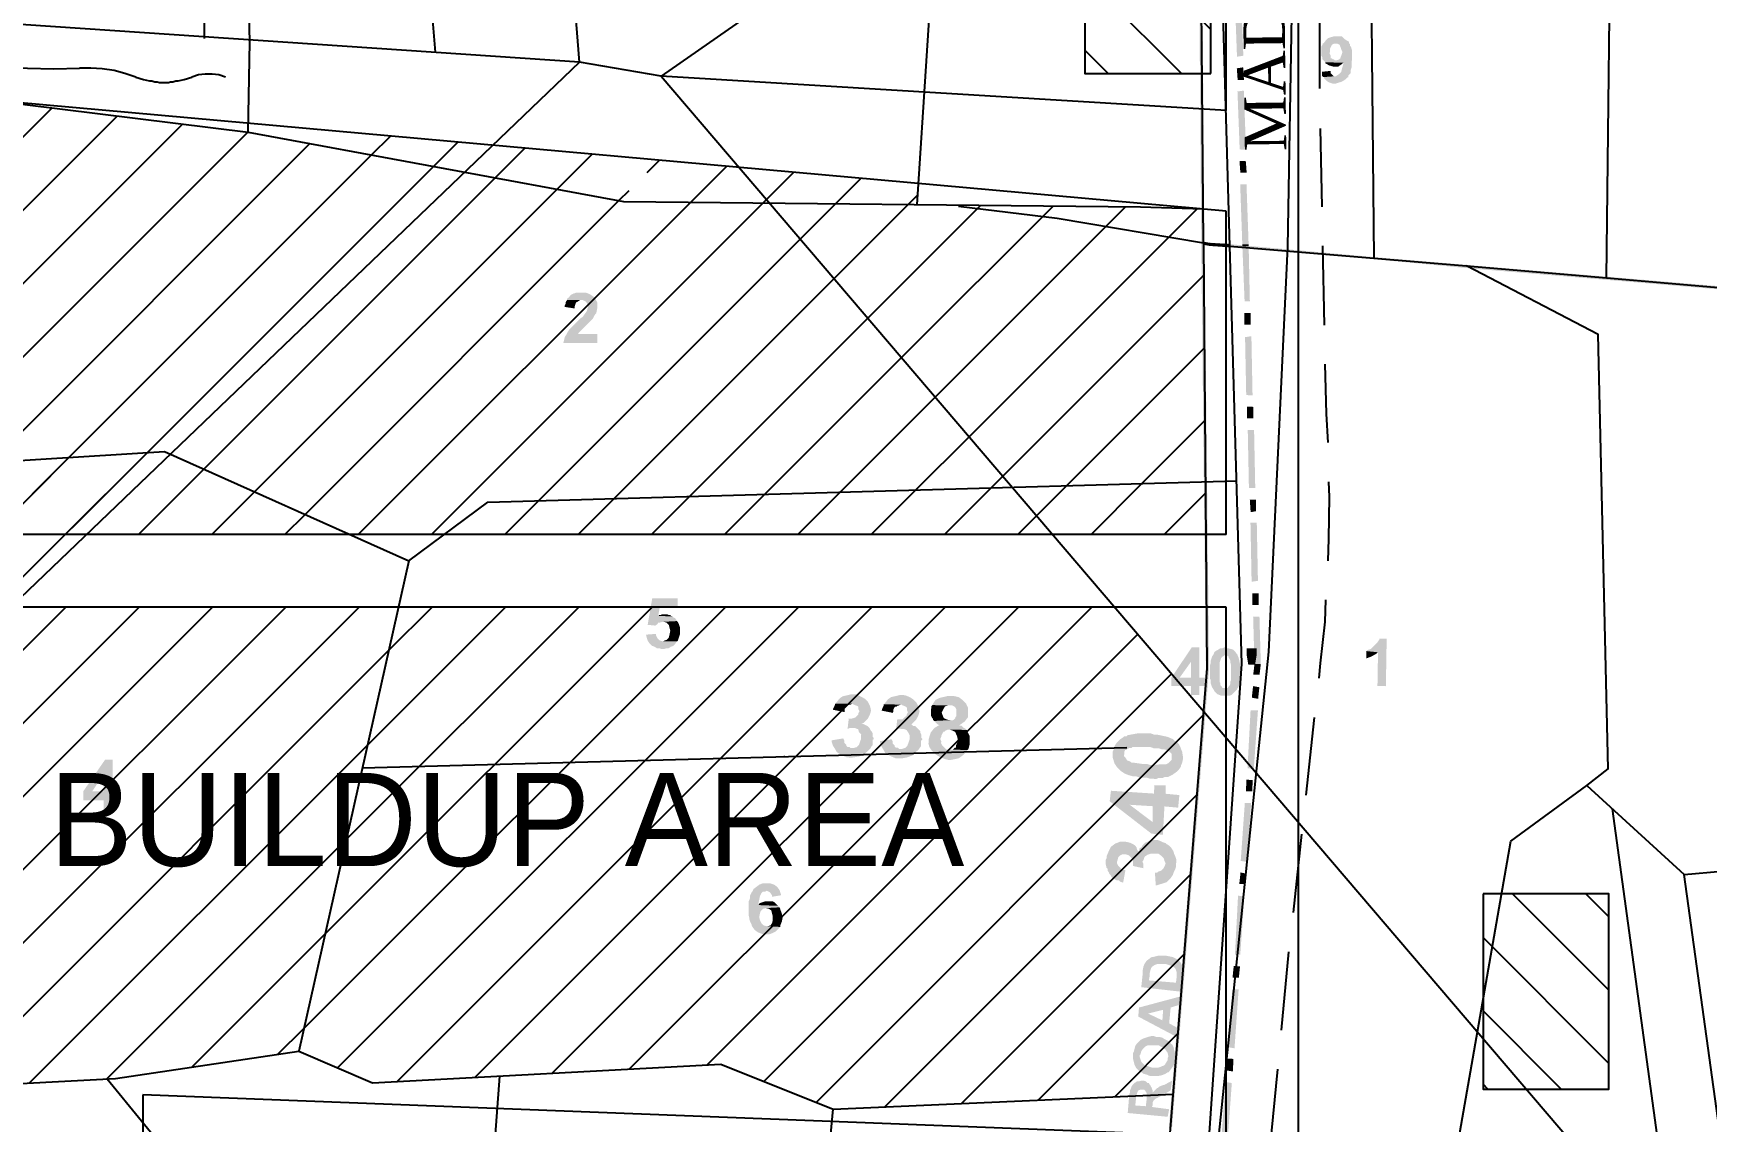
# Model space of a CAD drawing. Header units: metres. Extents: x 297 to 3998, y 336 to 1712.
# Drawn here: x 3272.2 to 3433.7, y 859.4 to 964.4 of the extents above; entities that cross this region are included whole.
import ezdxf

# ---------------------------------------------------------------- set-up
doc = ezdxf.new("R2010")
doc.units = ezdxf.units.M
doc.header["$MEASUREMENT"] = 0
doc.styles.add('ANAND', font='times.ttf')
doc.styles.get("Standard").update_dxf_attribs({"font": 'CENSCBK.TTF'})
pattern_1 = [(45, (-2513.5867, 677.9554), (-3.535534, 3.535534), [])]

msp = doc.modelspace()

# ---------------------------------------------------------------- hatches: boundary and pattern name
at = {"linetype": 'Continuous'}
for color, points in [(0, [(3384.907, 986.139), (3384.602, 986.143), (3385.24, 944.22)]), (0, [(3384.602, 986.143), (3385.24, 944.22), (3384.935, 944.225)]), (0, [(3388.78, 967.866), (3388.17, 967.876), (3388.994, 962.267)]), (0, [(3388.17, 967.876), (3388.994, 962.267), (3388.382, 962.175)]), (0, [(3397.977, 964.155), (3397.773, 964.158), (3397.467, 964.061), (3397.16, 963.965), (3396.953, 963.765), (3396.745, 963.463), (3396.643, 963.464), (3396.641, 963.363), (3396.536, 963.161), (3396.535, 963.059), (3396.531, 962.856), (3396.528, 962.653), (3396.525, 962.449), (3396.523, 962.347), (3396.521, 962.246), (3396.621, 962.142), (3396.62, 962.041), (3396.618, 961.939), (3396.718, 961.836), (3397.939, 961.816), (3397.837, 961.817), (3397.737, 961.921), (3397.635, 961.922), (3397.535, 962.026), (3397.433, 962.027), (3397.435, 962.129), (3397.437, 962.231), (3397.338, 962.436), (3397.34, 962.538), (3397.342, 962.639), (3397.343, 962.741), (3397.347, 962.944), (3397.452, 963.146), (3397.557, 963.348), (3397.762, 963.446), (3397.965, 963.443), (3399.186, 963.423), (3399.189, 963.626), (3398.987, 963.731), (3398.685, 963.94), (3398.485, 964.147), (3398.18, 964.152), (3398.078, 964.153)]), (0, [(3399.186, 963.423), (3397.965, 963.443), (3398.067, 963.441), (3398.269, 963.336), (3398.367, 963.131), (3398.464, 962.824), (3398.562, 962.619), (3398.455, 962.316), (3398.349, 962.012), (3398.245, 961.912), (3397.939, 961.816), (3396.718, 961.836), (3396.818, 961.732), (3396.918, 961.629), (3398.647, 961.601), (3398.646, 961.499), (3398.537, 961.094), (3398.429, 960.689), (3398.222, 960.489), (3397.914, 960.29), (3396.692, 960.208), (3396.793, 960.207), (3396.792, 960.105), (3397.092, 959.795), (3397.293, 959.69), (3397.597, 959.583), (3397.902, 959.578), (3398.209, 959.675), (3398.516, 959.772), (3398.824, 959.97), (3399.031, 960.17), (3399.132, 960.168), (3399.134, 960.27), (3399.136, 960.372), (3399.342, 960.572), (3399.347, 960.877), (3399.454, 961.181), (3399.459, 961.486), (3399.464, 961.791), (3399.469, 962.096), (3399.474, 962.401), (3399.481, 962.808), (3399.384, 963.115), (3399.284, 963.218), (3399.286, 963.32), (3399.287, 963.421)]), (0, [(3388.975, 961.148), (3388.364, 961.056), (3389.057, 959.926)]), (0, [(3388.364, 961.056), (3389.057, 959.926), (3388.447, 959.936)]), (0, [(3397.413, 960.807), (3396.598, 960.719), (3396.597, 960.617), (3396.595, 960.515), (3396.592, 960.312), (3396.692, 960.208), (3397.914, 960.29), (3397.71, 960.293), (3397.61, 960.397), (3397.51, 960.5), (3397.41, 960.604), (3397.412, 960.705)]), (0, [(3396.918, 961.629), (3396.917, 961.527), (3397.32, 961.317), (3397.725, 961.209), (3398.132, 961.202), (3398.544, 961.501), (3398.647, 961.601)]), (0, [(3389.041, 958.909), (3388.429, 958.817), (3389.253, 953.209)]), (0, [(3388.429, 958.817), (3389.253, 953.209), (3388.642, 953.219)]), (0, [(3389.234, 952.09), (3388.624, 952.1), (3389.318, 950.97)]), (0, [(3388.624, 952.1), (3389.318, 950.97), (3388.708, 950.979)]), (0, [(3389.3, 949.851), (3388.689, 949.861), (3389.508, 943.947)]), (0, [(3388.689, 949.861), (3389.508, 943.947), (3388.898, 943.957)]), (0, [(3385.24, 944.22), (3384.935, 944.225), (3385.688, 903.114)]), (0, [(3384.935, 944.225), (3385.688, 903.114), (3385.383, 903.119)]), (0, [(3385.14, 944.324), (3385.135, 944.018), (3385.749, 944.212)]), (0, [(3385.135, 944.018), (3385.749, 944.212), (3385.744, 943.907)]), (30, [(3385.139, 944.222), (3385.747, 944.11), (3387.679, 944.079)]), (30, [(3385.139, 944.222), (3387.681, 944.18), (3387.679, 944.079)]), (0, [(3385.749, 944.212), (3385.744, 943.907), (3387.679, 944.079)]), (0, [(3385.744, 943.907), (3387.679, 944.079), (3387.674, 943.773)]), (30, [(3385.747, 944.11), (3387.679, 944.079), (3387.676, 943.875)]), (0, [(3387.679, 944.079), (3387.674, 943.773), (3401.596, 942.834)]), (0, [(3387.674, 943.773), (3401.596, 942.834), (3401.593, 942.631)]), (0, [(3389.508, 943.947), (3388.898, 943.957), (3389.624, 938.553)]), (0, [(3388.898, 943.957), (3389.624, 938.553), (3389.115, 938.562)]), (0, [(3401.596, 942.834), (3401.593, 942.631), (3410.536, 942.078)]), (0, [(3401.593, 942.631), (3410.536, 942.078), (3410.531, 941.773)]), (0, [(3410.536, 942.078), (3410.531, 941.773), (3424.048, 940.942)]), (0, [(3410.531, 941.773), (3424.048, 940.942), (3424.043, 940.636)]), (0, [(3424.048, 940.942), (3424.043, 940.636), (3465.7, 937.413)]), (0, [(3424.043, 940.636), (3465.7, 937.413), (3465.695, 937.108)]), (0, [(3325.112, 939.401), (3324.894, 939.401), (3324.749, 939.401), (3324.603, 939.401), (3324.458, 939.329), (3324.385, 939.329), (3324.239, 939.256), (3324.094, 939.183), (3324.021, 939.111), (3324.021, 939.038), (3323.876, 938.965), (3323.876, 938.892), (3323.73, 938.82), (3323.73, 938.674), (3325.112, 938.674), (3325.258, 938.674), (3325.548, 938.529), (3325.694, 938.311), (3325.767, 938.092), (3325.694, 937.802), (3325.621, 937.583), (3325.403, 937.292), (3325.258, 937.074), (3325.039, 936.929), (3324.749, 936.638), (3324.603, 936.493), (3324.385, 936.274), (3324.167, 936.056), (3323.949, 935.838), (3323.803, 935.62), (3323.658, 935.329), (3323.512, 935.111), (3323.44, 934.82), (3323.367, 934.529), (3326.639, 934.529), (3326.639, 935.402), (3324.821, 935.402), (3324.821, 935.474), (3324.894, 935.547), (3325.112, 935.765), (3325.33, 935.983), (3325.548, 936.202), (3325.767, 936.42), (3325.985, 936.638), (3326.203, 936.856), (3326.348, 937.147), (3326.494, 937.365), (3326.567, 937.438), (3326.567, 937.511), (3326.639, 937.874), (3326.639, 938.165), (3326.639, 938.456), (3326.494, 938.747), (3326.348, 938.965), (3326.13, 939.111), (3325.912, 939.256), (3325.548, 939.401), (3325.403, 939.401), (3325.258, 939.401)]), (0, [(3323.73, 938.674), (3323.585, 938.456), (3323.585, 938.311), (3323.512, 938.165), (3323.512, 938.02), (3324.458, 937.874), (3324.458, 938.02), (3324.53, 938.238), (3324.603, 938.456), (3324.749, 938.529), (3324.967, 938.674), (3325.112, 938.674)]), (0, [(3389.097, 937.443), (3389.689, 936.314), (3389.079, 936.324)]), (0, [(3389.707, 937.433), (3389.097, 937.443), (3389.689, 936.314)]), (0, [(3389.772, 935.194), (3389.161, 935.102), (3389.883, 929.495)]), (0, [(3389.161, 935.102), (3389.883, 929.495), (3389.273, 929.505)]), (0, [(3389.356, 928.385), (3389.948, 927.256), (3389.338, 927.266)]), (0, [(3389.966, 928.375), (3389.356, 928.385), (3389.948, 927.256)]), (0, [(3390.031, 926.136), (3389.421, 926.146), (3390.144, 920.539)]), (0, [(3389.421, 926.146), (3390.144, 920.539), (3389.533, 920.549)]), (0, [(3390.227, 919.418), (3389.617, 919.428), (3390.209, 918.3)]), (0, [(3389.617, 919.428), (3390.209, 918.3), (3389.699, 918.206)]), (0, [(3390.292, 917.179), (3389.682, 917.189), (3390.404, 911.582)]), (0, [(3389.682, 917.189), (3390.404, 911.582), (3389.792, 911.49)]), (0, [(3334.421, 909.876), (3331.948, 909.876), (3331.512, 907.331), (3332.239, 907.258), (3332.457, 907.404), (3332.53, 907.549), (3332.675, 907.549), (3332.966, 907.622), (3334.348, 907.695), (3334.202, 907.913), (3334.13, 907.985), (3333.984, 908.058), (3333.912, 908.131), (3332.53, 908.204), (3332.675, 909.004), (3334.421, 909.004)]), (0, [(3389.876, 910.37), (3390.468, 909.241), (3389.858, 909.251)]), (0, [(3390.486, 910.36), (3389.876, 910.37), (3390.468, 909.241)]), (0, [(3333.184, 908.349), (3333.039, 908.349), (3332.893, 908.349), (3332.748, 908.276), (3332.603, 908.276), (3332.53, 908.204), (3333.912, 908.131), (3333.766, 908.204), (3333.693, 908.276), (3333.548, 908.276), (3333.402, 908.349), (3333.257, 908.349)]), (0, [(3334.348, 907.695), (3332.966, 907.622), (3333.039, 907.622), (3333.33, 907.549), (3333.548, 907.331), (3333.621, 907.04), (3333.693, 906.749), (3333.621, 906.386), (3333.548, 906.095), (3333.33, 905.876), (3333.112, 905.804), (3332.966, 905.731), (3334.348, 905.731), (3334.421, 905.804), (3334.493, 906.022), (3334.566, 906.24), (3334.639, 906.458), (3334.639, 906.676), (3334.639, 906.895), (3334.639, 907.04), (3334.566, 907.258), (3334.493, 907.476), (3334.421, 907.622)]), (0, [(3390.551, 908.121), (3389.941, 908.131), (3390.68, 903.541)]), (0, [(3389.941, 908.131), (3390.68, 903.541), (3390.07, 903.551)]), (0, [(3332.312, 906.458), (3331.366, 906.386), (3331.366, 906.313), (3331.439, 906.022), (3331.512, 905.804), (3331.657, 905.586), (3331.803, 905.44), (3331.948, 905.295), (3332.166, 905.222), (3332.384, 905.077), (3332.603, 905.077), (3332.821, 905.004), (3333.112, 905.004), (3333.33, 905.077), (3333.548, 905.077), (3333.766, 905.222), (3333.984, 905.295), (3334.13, 905.44), (3334.275, 905.658), (3334.348, 905.731), (3332.966, 905.731), (3332.748, 905.804), (3332.603, 905.876), (3332.457, 906.022), (3332.384, 906.167), (3332.312, 906.313)]), (0, [(3402.826, 905.988), (3402.114, 905.999), (3402.112, 905.898), (3401.904, 905.596), (3401.594, 905.296), (3401.284, 904.995), (3400.977, 904.899), (3400.873, 904.799), (3401.991, 904.679), (3401.937, 901.424), (3402.751, 901.411)]), (0, [(3384.744, 905.149), (3384.017, 905.149), (3382.054, 902.24), (3382.054, 901.44), (3383.944, 901.44), (3383.944, 900.568), (3384.744, 900.568), (3384.744, 901.44), (3385.326, 901.44), (3385.326, 902.24), (3382.854, 902.24), (3383.944, 903.768)]), (0, [(3384.744, 905.149), (3383.944, 903.768), (3383.944, 902.24), (3382.854, 902.24), (3384.744, 902.24)]), (0, [(3387.217, 905.149), (3387.144, 905.149), (3386.999, 905.077), (3386.781, 905.077), (3386.562, 904.931), (3386.417, 904.858), (3386.199, 904.713), (3386.126, 904.495), (3385.981, 904.277), (3385.908, 904.058), (3385.835, 903.84), (3385.835, 903.622), (3385.763, 903.404), (3385.763, 903.113), (3385.763, 902.895), (3385.763, 902.604), (3385.763, 902.386), (3385.763, 902.168), (3385.835, 902.022), (3385.835, 901.731), (3385.908, 901.513), (3385.981, 901.295), (3386.126, 901.077), (3386.199, 900.931), (3386.49, 900.64), (3386.853, 900.495), (3387.29, 900.495), (3387.653, 900.495), (3387.871, 900.568), (3388.017, 900.713), (3388.162, 900.859), (3388.308, 901.004), (3388.381, 901.077), (3388.381, 901.149), (3387.217, 901.222), (3387.144, 901.222), (3387.072, 901.222), (3386.926, 901.295), (3386.926, 901.368), (3386.853, 901.44), (3386.781, 901.513), (3386.781, 901.731), (3386.708, 901.804), (3386.708, 902.168), (3386.708, 902.459), (3386.708, 902.822), (3386.708, 902.968), (3386.708, 903.186), (3386.708, 903.404), (3386.708, 903.695), (3386.781, 903.913), (3386.853, 904.131), (3386.999, 904.277), (3387.144, 904.349), (3387.217, 904.422), (3388.453, 904.422), (3388.381, 904.495), (3388.235, 904.713), (3388.017, 904.931), (3387.799, 905.004), (3387.508, 905.077), (3387.362, 905.077)]), (0, [(3388.453, 904.422), (3387.217, 904.422), (3387.29, 904.422), (3387.435, 904.349), (3387.508, 904.277), (3387.581, 904.277), (3387.581, 904.131), (3387.653, 904.058), (3387.726, 903.913), (3387.726, 903.84), (3387.726, 903.768), (3387.799, 903.477), (3387.799, 903.113), (3387.799, 902.604), (3387.799, 901.949), (3387.726, 901.804), (3387.726, 901.731), (3387.726, 901.659), (3387.726, 901.586), (3387.653, 901.44), (3387.581, 901.368), (3387.508, 901.295), (3387.508, 901.222), (3387.362, 901.222), (3387.217, 901.222), (3388.381, 901.149), (3388.453, 901.222), (3388.599, 901.513), (3388.671, 901.877), (3388.671, 902.095), (3388.671, 902.313), (3388.744, 902.531), (3388.744, 902.749), (3388.744, 902.968), (3388.744, 903.186), (3388.671, 903.331), (3388.671, 903.549), (3388.599, 903.913), (3388.526, 904.204), (3388.453, 904.349)]), (0, [(3389.471, 903.477), (3389.326, 904.349), (3389.326, 905.077), (3390.271, 905.077), (3390.271, 904.349), (3390.126, 903.477)]), (0, [(3400.873, 904.799), (3400.862, 904.087), (3401.374, 904.282), (3401.887, 904.579), (3401.991, 904.679)]), (0, [(3385.383, 903.119), (3382.117, 858.818), (3381.811, 858.823)]), (0, [(3385.688, 903.114), (3385.383, 903.119), (3382.117, 858.818)]), (0, [(3390.07, 903.551), (3390.562, 902.526), (3389.951, 902.535)]), (0, [(3390.68, 903.541), (3390.07, 903.551), (3390.562, 902.526)]), (0, [(3389.933, 901.417), (3390.422, 900.188), (3389.813, 900.3)]), (0, [(3390.542, 901.305), (3389.933, 901.417), (3390.422, 900.188)]), (0, [(3349.62, 899.735), (3349.514, 899.432), (3349.409, 899.23), (3349.407, 899.128), (3350.522, 898.907), (3350.526, 899.11), (3350.527, 899.212), (3350.632, 899.413), (3350.736, 899.513), (3350.941, 899.612), (3351.043, 899.61), (3351.248, 899.709)]), (0, [(3351.263, 900.624), (3351.161, 900.626), (3350.752, 900.53), (3350.344, 900.435), (3350.036, 900.237), (3349.724, 899.835), (3349.62, 899.735), (3351.248, 899.709), (3351.449, 899.604), (3351.753, 899.497), (3351.853, 899.393), (3351.85, 899.19), (3351.948, 898.985), (3351.843, 898.783), (3351.841, 898.682), (3351.738, 898.581), (3351.635, 898.481), (3351.531, 898.381), (3351.224, 898.285), (3350.919, 898.29), (3350.801, 897.274), (3351.006, 897.373), (3351.108, 897.371), (3351.311, 897.368), (3352.838, 897.444), (3352.738, 897.548), (3352.335, 897.758), (3352.131, 897.761), (3352.337, 897.86), (3352.543, 898.06), (3352.75, 898.26), (3352.96, 898.663), (3353.068, 899.068), (3352.973, 899.477), (3352.777, 899.887), (3352.476, 900.197), (3352.073, 900.407), (3351.669, 900.617), (3351.466, 900.621)]), (0, [(3354.299, 899.659), (3354.297, 899.557), (3354.192, 899.355), (3354.085, 899.052), (3355.201, 898.83), (3355.204, 899.034), (3355.206, 899.135), (3355.311, 899.337), (3355.414, 899.437), (3355.516, 899.435), (3355.619, 899.535), (3355.721, 899.534), (3355.926, 899.632)]), (0, [(3355.941, 900.547), (3355.839, 900.549), (3355.431, 900.454), (3355.022, 900.359), (3354.714, 900.161), (3354.402, 899.759), (3354.299, 899.659), (3355.926, 899.632), (3356.028, 899.63), (3356.128, 899.527), (3356.229, 899.525), (3356.431, 899.42), (3356.531, 899.317), (3356.528, 899.114), (3356.626, 898.909), (3356.521, 898.707), (3356.52, 898.605), (3356.416, 898.505), (3356.313, 898.405), (3356.21, 898.305), (3356.106, 898.205), (3356.004, 898.207), (3355.598, 898.213), (3355.479, 897.198), (3355.684, 897.296), (3355.786, 897.295), (3355.99, 897.291), (3357.517, 897.368), (3357.417, 897.471), (3357.317, 897.575), (3357.113, 897.578), (3357.013, 897.682), (3356.912, 897.683), (3357.015, 897.783), (3357.222, 897.983), (3357.428, 898.183), (3357.638, 898.587), (3357.747, 898.992), (3357.652, 899.401), (3357.455, 899.811), (3357.155, 900.121), (3356.853, 900.329), (3356.348, 900.541), (3356.144, 900.544)]), (0, [(3360.721, 900.469), (3360.518, 900.473), (3360.109, 900.378), (3359.701, 900.283), (3359.291, 900.086), (3359.082, 899.784), (3358.977, 899.582), (3360.706, 899.554), (3360.909, 899.551), (3361.111, 899.446), (3361.211, 899.342), (3361.31, 899.137), (3361.308, 899.036), (3361.303, 898.731), (3361.3, 898.527), (3361.196, 898.427), (3361.195, 898.325), (3361.091, 898.225), (3360.988, 898.125), (3360.785, 898.129), (3360.683, 898.13), (3359.156, 898.053), (3359.256, 897.95), (3359.356, 897.847), (3359.456, 897.743), (3359.658, 897.638), (3359.452, 897.54), (3359.144, 897.342), (3358.832, 896.94), (3358.726, 896.636), (3358.617, 896.231), (3358.611, 895.824), (3358.707, 895.518), (3358.906, 895.209), (3359.206, 894.899), (3359.508, 894.691), (3359.911, 894.481), (3360.215, 894.374), (3360.62, 894.266), (3361.13, 894.359), (3361.538, 894.454), (3361.95, 894.752), (3362.26, 895.053), (3362.365, 895.254), (3360.636, 895.283), (3360.331, 895.288), (3360.131, 895.494), (3359.931, 895.701), (3359.833, 895.906), (3359.836, 896.109), (3359.738, 896.315), (3359.843, 896.516), (3359.844, 896.618), (3360.054, 897.021), (3360.156, 897.02), (3360.259, 897.12), (3360.464, 897.218), (3360.668, 897.215), (3362.295, 897.188), (3362.195, 897.292), (3361.993, 897.397), (3361.893, 897.5), (3361.793, 897.603), (3361.59, 897.607), (3361.693, 897.707), (3362.105, 898.005), (3362.417, 898.407), (3362.425, 898.916), (3362.432, 899.322), (3362.235, 899.733), (3361.935, 900.043), (3361.533, 900.354), (3361.026, 900.464), (3360.823, 900.468)]), (0, [(3358.977, 899.582), (3358.874, 899.482), (3358.87, 899.279), (3358.867, 899.075), (3358.865, 898.974), (3358.864, 898.872), (3358.86, 898.669), (3358.859, 898.567), (3358.957, 898.362), (3359.057, 898.259), (3359.056, 898.157), (3359.156, 898.053), (3360.683, 898.13), (3360.581, 898.132), (3360.278, 898.239), (3360.076, 898.344), (3359.881, 898.855), (3359.986, 899.057), (3360.091, 899.259), (3360.196, 899.461), (3360.503, 899.557), (3360.706, 899.554)]), (0, [(3389.692, 899.081), (3390.007, 893.481), (3389.397, 893.491)]), (0, [(3390.403, 899.069), (3389.692, 899.081), (3390.007, 893.481)]), (0, [(3350.379, 896.366), (3349.257, 896.18), (3349.256, 896.079), (3349.352, 895.772), (3349.451, 895.567), (3349.649, 895.258), (3349.747, 895.053), (3350.251, 894.74), (3350.756, 894.528), (3351.265, 894.52), (3351.877, 894.612), (3352.388, 894.807), (3352.595, 895.007), (3352.802, 895.207), (3352.905, 895.307), (3351.178, 895.437), (3351.076, 895.439), (3350.976, 895.542), (3350.773, 895.545), (3350.673, 895.649), (3350.674, 895.75), (3350.574, 895.854), (3350.474, 895.957), (3350.478, 896.161)]), (0, [(3352.838, 897.444), (3351.311, 897.368), (3351.515, 897.364), (3351.818, 897.258), (3351.915, 896.951), (3352.115, 896.744), (3352.108, 896.337), (3352.002, 896.034), (3351.895, 895.73), (3351.688, 895.53), (3351.381, 895.434), (3351.178, 895.437), (3352.905, 895.307), (3353.009, 895.407), (3353.114, 895.609), (3353.217, 895.709), (3353.222, 896.014), (3353.225, 896.217), (3353.329, 896.317), (3353.33, 896.419), (3353.23, 896.523), (3353.234, 896.726), (3353.235, 896.828), (3353.137, 897.033), (3353.037, 897.136), (3352.938, 897.341)]), (0, [(3355.058, 896.289), (3353.936, 896.104), (3353.934, 896.002), (3354.031, 895.696), (3354.129, 895.491), (3354.327, 895.182), (3354.426, 894.977), (3354.929, 894.664), (3355.435, 894.452), (3356.045, 894.442), (3356.555, 894.535), (3357.067, 894.73), (3357.273, 894.931), (3357.48, 895.131), (3357.584, 895.231), (3355.958, 895.359), (3355.755, 895.362), (3355.655, 895.466), (3355.451, 895.469), (3355.351, 895.572), (3355.353, 895.674), (3355.253, 895.777), (3355.153, 895.881), (3355.156, 896.084)]), (0, [(3357.517, 897.368), (3355.99, 897.291), (3356.193, 897.288), (3356.496, 897.181), (3356.695, 896.873), (3356.793, 896.668), (3356.787, 896.261), (3356.68, 895.958), (3356.573, 895.654), (3356.366, 895.454), (3356.06, 895.357), (3355.958, 895.359), (3357.584, 895.231), (3357.687, 895.331), (3357.895, 895.633), (3357.899, 895.836), (3357.9, 895.938), (3357.904, 896.141), (3358.007, 896.241), (3358.009, 896.343), (3357.909, 896.446), (3357.912, 896.65), (3357.914, 896.751), (3357.815, 896.956), (3357.817, 897.058), (3357.617, 897.265)]), (0, [(3362.295, 897.188), (3360.668, 897.215), (3360.971, 897.108), (3361.173, 897.003), (3361.37, 896.593), (3361.463, 896.083), (3361.253, 895.679), (3361.25, 895.476), (3361.148, 895.478), (3361.045, 895.378), (3360.941, 895.278), (3360.738, 895.281), (3360.636, 895.283), (3362.365, 895.254), (3362.469, 895.354), (3362.577, 895.76), (3362.584, 896.166), (3362.59, 896.573), (3362.394, 896.983), (3362.395, 897.085)]), (0, [(3376.376, 894.871), (3376.371, 894.566), (3376.468, 894.259), (3376.565, 893.952), (3376.763, 893.644), (3376.963, 893.437), (3377.163, 893.23), (3377.465, 893.022), (3377.667, 892.917), (3377.97, 892.81), (3378.376, 892.702), (3378.681, 892.697), (3378.984, 892.59), (3379.391, 892.584), (3379.696, 892.579), (3380, 892.472), (3380.305, 892.467), (3380.61, 892.462), (3380.815, 892.56), (3381.018, 892.557), (3381.222, 892.554), (3381.427, 892.652), (3381.732, 892.647), (3382.142, 892.844), (3382.554, 893.142), (3382.76, 893.342), (3382.969, 893.644), (3382.97, 893.746), (3383.076, 893.948), (3383.186, 894.455), (3383.094, 895.066), (3382.899, 895.578), (3382.8, 895.783), (3382.6, 895.99), (3382.5, 896.093), (3382.398, 896.095), (3382.298, 896.198), (3382.068, 894.575), (3382.067, 894.473), (3382.063, 894.269), (3381.96, 894.169), (3381.857, 894.069), (3381.753, 893.969), (3381.548, 893.871), (3381.345, 893.874), (3381.243, 893.876), (3381.141, 893.878), (3380.225, 893.791), (3380.021, 893.794), (3379.718, 893.901), (3379.209, 893.909), (3378.397, 894.024), (3378.194, 894.027), (3378.094, 894.131), (3377.79, 894.237), (3377.592, 894.546), (3377.492, 894.649), (3377.495, 894.853), (3377.523, 896.582), (3377.42, 896.482), (3377.112, 896.283), (3376.801, 895.983), (3376.593, 895.681), (3376.485, 895.276), (3376.38, 895.074)]), (0, [(3377.523, 896.582), (3377.495, 894.853), (3377.498, 895.056), (3377.603, 895.258), (3377.705, 895.256), (3377.809, 895.356), (3378.014, 895.455), (3378.217, 895.451), (3378.32, 895.551), (3378.422, 895.55), (3379.337, 895.535), (3379.541, 895.531), (3379.846, 895.526), (3380.049, 895.523), (3380.353, 895.416), (3380.556, 895.413), (3380.861, 895.408), (3381.165, 895.301), (3381.47, 895.296), (3381.672, 895.191), (3381.873, 895.086), (3382.073, 894.88), (3382.07, 894.676), (3382.068, 894.575), (3382.298, 896.198), (3382.198, 896.302), (3381.693, 896.514), (3381.186, 896.624), (3380.679, 896.734), (3380.374, 896.739), (3380.071, 896.845), (3379.461, 896.855), (3379.156, 896.86), (3378.85, 896.865), (3378.34, 896.772), (3377.83, 896.678), (3377.727, 896.578)]), (0, [(3279.879, 894.314), (3279.152, 894.314), (3277.043, 891.259), (3277.043, 890.387), (3279.006, 890.387), (3279.006, 889.441), (3279.879, 889.441), (3279.879, 890.387), (3280.533, 890.387), (3280.533, 891.259), (3277.915, 891.259), (3279.006, 892.932)]), (0, [(3279.879, 894.314), (3279.006, 892.932), (3279.006, 891.259), (3277.915, 891.259), (3279.879, 891.259)]), (0, [(3376.217, 891.313), (3376.098, 890.298), (3380.117, 887.18), (3381.234, 887.06), (3381.38, 889.804), (3382.701, 889.681), (3382.822, 890.9), (3381.502, 891.023), (3381.515, 891.837), (3380.396, 891.855), (3380.383, 891.041), (3380.237, 888.297), (3378.026, 889.961)]), (0, [(3376.217, 891.313), (3378.026, 889.961), (3380.261, 889.823), (3380.237, 888.297), (3380.383, 891.041)]), (0, [(3389.277, 892.373), (3389.869, 891.245), (3389.259, 891.255)]), (0, [(3389.887, 892.364), (3389.277, 892.373), (3389.869, 891.245)]), (0, [(3389.139, 890.138), (3389.351, 884.437), (3388.742, 884.549)]), (0, [(3389.749, 890.128), (3389.139, 890.138), (3389.351, 884.437)]), (0, [(3375.7, 884.607), (3375.695, 884.302), (3375.79, 883.894), (3375.89, 883.79), (3375.887, 883.587), (3375.987, 883.483), (3376.085, 883.278), (3376.185, 883.175), (3376.284, 882.97), (3376.384, 882.867), (3376.486, 882.865), (3376.586, 882.762), (3376.817, 884.487), (3376.926, 884.892), (3377.132, 885.092), (3377.337, 885.191), (3377.642, 885.186), (3377.946, 885.079), (3378.146, 884.872), (3378.346, 884.666), (3378.339, 884.259), (3378.336, 884.055), (3379.35, 883.835), (3379.352, 883.937), (3379.355, 884.141), (3379.357, 884.242), (3379.258, 884.447), (3379.388, 886.175), (3379.285, 886.075), (3379.18, 885.873), (3378.975, 885.774), (3378.971, 885.571), (3378.868, 885.471), (3378.768, 885.574), (3378.671, 885.881), (3378.471, 886.088), (3378.068, 886.298), (3377.561, 886.408), (3377.154, 886.415), (3376.642, 886.219), (3376.23, 885.921), (3376.02, 885.518), (3375.809, 885.012), (3375.805, 884.809)]), (0, [(3379.388, 886.175), (3379.258, 884.447), (3379.363, 884.649), (3379.47, 884.953), (3379.778, 885.151), (3380.085, 885.248), (3380.39, 885.243), (3380.797, 885.236), (3381.099, 885.028), (3381.299, 884.821), (3381.396, 884.514), (3381.494, 884.309), (3381.626, 886.138), (3381.525, 886.241), (3381.222, 886.348), (3381.02, 886.453), (3380.717, 886.56), (3380.412, 886.565), (3380.107, 886.57), (3379.902, 886.471), (3379.696, 886.373), (3379.491, 886.275)]), (0, [(3380.462, 883.41), (3380.544, 882.188), (3380.645, 882.187), (3380.952, 882.283), (3381.259, 882.38), (3381.566, 882.477), (3381.772, 882.677), (3381.979, 882.877), (3382.188, 883.179), (3382.294, 883.482), (3382.399, 883.684), (3382.506, 883.987), (3382.513, 884.394), (3382.518, 884.699), (3382.421, 885.006), (3382.323, 885.211), (3382.226, 885.518), (3382.027, 885.826), (3381.827, 886.033), (3381.626, 886.138), (3381.494, 884.309), (3381.387, 884.006), (3381.282, 883.804), (3381.075, 883.604), (3380.769, 883.507), (3380.665, 883.407)]), (0, [(3376.586, 882.762), (3376.787, 882.657), (3376.991, 882.653), (3377.091, 882.55), (3377.394, 882.443), (3377.618, 883.66), (3377.312, 883.665), (3377.112, 883.872), (3376.912, 884.079), (3376.814, 884.284), (3376.817, 884.487)]), (0, [(3388.724, 883.43), (3389.214, 882.303), (3388.604, 882.313)]), (0, [(3389.231, 883.32), (3388.724, 883.43), (3389.214, 882.303)]), (0, [(3341.693, 881.733), (3341.62, 881.587), (3341.547, 881.514), (3341.402, 881.224), (3341.402, 881.005), (3341.329, 880.787), (3341.257, 880.642), (3341.257, 880.424), (3341.257, 880.133), (3341.257, 879.915), (3341.257, 879.696), (3341.257, 879.478), (3341.257, 879.26), (3341.329, 879.042), (3341.329, 878.896), (3341.402, 878.678), (3341.547, 878.387), (3341.547, 878.315), (3341.62, 878.169), (3341.838, 877.878), (3342.129, 877.66), (3342.493, 877.515), (3342.856, 877.442), (3343.22, 877.442), (3343.584, 877.587), (3343.875, 877.733), (3344.165, 878.024), (3344.238, 878.097), (3344.311, 878.169), (3343.002, 878.242), (3342.711, 878.315), (3342.493, 878.533), (3342.347, 878.824), (3342.275, 879.115), (3342.347, 879.478), (3342.42, 879.696), (3342.638, 879.915), (3342.929, 879.987), (3344.238, 880.06), (3344.165, 880.133), (3344.093, 880.205), (3342.202, 880.278), (3342.202, 880.424), (3342.275, 880.787), (3342.347, 881.151), (3342.493, 881.442), (3342.638, 881.587), (3342.856, 881.587), (3343.002, 881.66)]), (0, [(3343.002, 882.387), (3342.638, 882.387), (3342.275, 882.242), (3341.984, 882.024), (3341.693, 881.805), (3341.693, 881.733), (3343.002, 881.66), (3343.147, 881.587), (3343.293, 881.514), (3343.365, 881.442), (3343.511, 881.224), (3343.511, 881.078), (3344.384, 881.224), (3344.384, 881.296), (3344.238, 881.733), (3344.02, 882.024), (3343.729, 882.242), (3343.511, 882.314), (3343.293, 882.387), (3343.147, 882.387)]), (0, [(3343.075, 880.642), (3343.002, 880.642), (3342.856, 880.642), (3342.638, 880.569), (3342.42, 880.496), (3342.275, 880.424), (3342.202, 880.278), (3344.093, 880.205), (3344.02, 880.278), (3343.875, 880.424), (3343.729, 880.569), (3343.584, 880.642), (3343.365, 880.642), (3343.22, 880.642)]), (0, [(3344.238, 880.06), (3342.929, 879.987), (3343.22, 879.915), (3343.438, 879.769), (3343.511, 879.478), (3343.584, 879.187), (3343.584, 878.824), (3343.511, 878.533), (3343.365, 878.315), (3343.075, 878.242), (3343.002, 878.242), (3344.311, 878.169), (3344.311, 878.315), (3344.456, 878.678), (3344.529, 879.042), (3344.456, 879.478), (3344.311, 879.842), (3344.311, 879.915)]), (0, [(3388.484, 881.196), (3388.696, 875.496), (3388.188, 875.504)]), (0, [(3389.093, 881.084), (3388.484, 881.196), (3388.696, 875.496)]), (0, [(3379.29, 873.733), (3379.145, 872.351), (3382.999, 871.915), (3383.217, 873.37), (3383.217, 873.442), (3383.217, 873.733), (3383.217, 874.024), (3383.217, 874.097), (3383.145, 874.242), (3383.072, 874.46), (3382.926, 874.751), (3382.854, 874.824), (3382.781, 874.897), (3382.49, 872.788), (3379.872, 873.006), (3379.945, 873.37), (3380.017, 875.188), (3379.945, 875.115), (3379.654, 874.897), (3379.508, 874.679), (3379.363, 874.388), (3379.29, 874.024), (3379.29, 873.879)]), (0, [(3380.017, 875.188), (3379.945, 873.37), (3379.945, 873.588), (3379.945, 873.66), (3380.017, 873.951), (3380.09, 874.17), (3380.163, 874.315), (3380.381, 874.46), (3380.527, 874.533), (3380.745, 874.606), (3380.963, 874.606), (3381.254, 874.606), (3381.472, 874.606), (3381.69, 874.533), (3381.908, 874.46), (3382.126, 874.388), (3382.272, 874.315), (3382.417, 874.17), (3382.49, 874.024), (3382.563, 873.806), (3382.563, 873.515), (3382.563, 873.37), (3382.49, 872.788), (3382.781, 874.897), (3382.708, 874.969), (3382.49, 875.115), (3382.199, 875.26), (3381.836, 875.333), (3381.472, 875.406), (3381.108, 875.406), (3380.817, 875.406), (3380.527, 875.333), (3380.236, 875.26), (3380.163, 875.26)]), (0, [(3388.068, 874.387), (3388.558, 873.26), (3387.948, 873.27)]), (0, [(3388.678, 874.377), (3388.068, 874.387), (3388.558, 873.26)]), (0, [(3387.929, 872.151), (3388.142, 866.451), (3387.533, 866.562)]), (0, [(3388.54, 872.141), (3387.929, 872.151), (3388.142, 866.451)]), (0, [(3378.927, 870.388), (3378.854, 869.515), (3382.563, 867.552), (3382.635, 868.424), (3381.836, 868.861), (3381.981, 870.388), (3381.181, 869.152), (3379.799, 869.806)]), (0, [(3378.927, 870.388), (3379.799, 869.806), (3381.254, 870.17), (3381.181, 869.152), (3381.981, 870.388), (3382.926, 870.679), (3382.999, 871.479)]), (0, [(3378.345, 865.879), (3378.345, 865.806), (3378.345, 865.443), (3378.418, 865.152), (3378.49, 864.861), (3378.636, 864.57), (3378.708, 864.497), (3378.781, 864.425), (3378.854, 864.352), (3378.999, 865.806), (3379.072, 865.879), (3379.145, 866.17), (3379.29, 866.388), (3379.508, 866.606), (3379.799, 866.752), (3379.872, 866.752), (3380.017, 866.752), (3380.527, 866.752), (3380.672, 866.752), (3380.817, 866.752), (3381.036, 866.606), (3381.254, 866.534), (3381.326, 866.461), (3381.399, 866.388), (3381.472, 866.388), (3381.472, 866.316), (3381.69, 866.025), (3381.763, 865.661), (3381.69, 865.516), (3381.981, 866.97), (3381.908, 867.043), (3381.69, 867.188), (3381.399, 867.334), (3381.181, 867.479), (3380.89, 867.552), (3380.599, 867.552), (3380.381, 867.625), (3380.09, 867.625), (3379.799, 867.552), (3379.581, 867.479), (3379.363, 867.406), (3379.072, 867.261), (3378.927, 867.115), (3378.708, 866.897), (3378.563, 866.679), (3378.49, 866.388), (3378.418, 866.097), (3378.345, 866.025)]), (0, [(3378.854, 864.352), (3378.927, 864.279), (3379.072, 864.207), (3379.363, 863.988), (3379.654, 863.916), (3380.017, 863.77), (3380.381, 863.77), (3380.745, 863.77), (3381.108, 863.843), (3381.472, 863.988), (3381.69, 864.134), (3381.763, 864.134), (3381.836, 864.207), (3382.054, 864.497), (3382.272, 864.788), (3382.345, 865.152), (3382.417, 865.516), (3382.417, 865.879), (3382.345, 866.17), (3382.272, 866.534), (3382.126, 866.825), (3381.981, 866.897), (3381.981, 866.97), (3381.69, 865.516), (3381.69, 865.297), (3381.545, 865.079), (3381.472, 864.934), (3381.326, 864.788), (3381.108, 864.716), (3380.963, 864.643), (3380.745, 864.57), (3380.527, 864.57), (3380.381, 864.57), (3380.236, 864.57), (3380.017, 864.643), (3379.799, 864.716), (3379.654, 864.788), (3379.436, 864.861), (3379.29, 865.007), (3379.145, 865.152), (3379.072, 865.37), (3378.999, 865.588), (3378.999, 865.806)]), (0, [(3387.413, 865.445), (3388.003, 864.215), (3387.293, 864.328)]), (0, [(3388.023, 865.435), (3387.413, 865.445), (3388.003, 864.215)]), (0, [(3377.981, 861.879), (3377.836, 860.207), (3381.69, 859.843), (3381.836, 860.57), (3380.163, 860.789), (3380.236, 860.934), (3380.308, 862.243), (3380.236, 862.17), (3380.236, 862.389), (3380.163, 862.607), (3380.017, 862.898), (3379.945, 862.97), (3379.872, 863.116), (3379.581, 860.861), (3378.563, 860.934), (3378.636, 861.589), (3378.708, 863.261), (3378.636, 863.188), (3378.49, 863.116), (3378.345, 862.97), (3378.199, 862.752), (3378.127, 862.534), (3378.054, 862.389), (3378.054, 862.17), (3377.981, 862.025)]), (0, [(3378.708, 863.261), (3378.636, 861.589), (3378.636, 861.807), (3378.708, 862.025), (3378.781, 862.243), (3378.854, 862.389), (3379.072, 862.461), (3379.29, 862.461), (3379.436, 862.461), (3379.508, 862.389), (3379.581, 862.316), (3379.581, 862.243), (3379.654, 862.17), (3379.654, 861.734), (3379.654, 861.589), (3379.654, 861.443), (3379.581, 860.861), (3379.872, 863.116), (3379.727, 863.116), (3379.581, 863.261), (3379.363, 863.334), (3379.145, 863.334), (3378.927, 863.261), (3378.854, 863.261)]), (0, [(3380.308, 862.243), (3380.236, 860.934), (3380.236, 861.007), (3380.236, 861.225), (3380.308, 861.37), (3380.527, 861.589), (3380.817, 861.734), (3381.108, 861.879), (3381.981, 862.389), (3382.126, 863.334), (3381.326, 862.898), (3381.254, 862.898), (3381.036, 862.825), (3380.89, 862.752), (3380.817, 862.679), (3380.745, 862.607), (3380.672, 862.607), (3380.599, 862.534), (3380.527, 862.461), (3380.381, 862.316)]), (0, [(3387.275, 863.21), (3387.49, 857.713), (3386.88, 857.723)]), (0, [(3387.883, 863.098), (3387.275, 863.21), (3387.49, 857.713)])]:
    msp.add_hatch(color=color, dxfattribs=at).paths.add_polyline_path(points)
h = msp.add_hatch()
h.set_pattern_fill('ANSI31', color=2, scale=40, angle=270, style=0)
h.set_pattern_definition([(315, (2677.508, 6835.0135), (3.535534, 3.535534), [])])
h.paths.add_polyline_path([(3385.852, 979.394), (3373.712, 979.394), (3373.712, 960.546), (3385.852, 960.546)])
h = msp.add_hatch()
h.set_pattern_fill('ANSI31', color=2, scale=40, style=0)
h.set_pattern_definition(pattern_1)
h.paths.add_polyline_path([(3267.734, 958.018), (3270.643, 952.201), (3267.151, 922.956), (3284.897, 924.057), (3285.443, 923.813), (3313.836, 951.036), (3292.969, 954.891)])
h = msp.add_hatch()
h.set_pattern_fill('ANSI31', color=2, scale=40, style=0)
h.set_pattern_definition(pattern_1)
h.paths.add_polyline_path([(3330.934, 951.621), (3330.243, 952.404), (3301.045, 955.027), (3299.683, 953.651), (3329.185, 948.201)])
h = msp.add_hatch()
h.set_pattern_fill('ANSI31', color=2, scale=40, style=0)
h.set_pattern_definition(pattern_1)
h.paths.add_polyline_path([(3313.836, 951.036), (3285.443, 923.813), (3302.781, 916.053), (3311.879, 916.053), (3316.095, 919.185), (3366.696, 920.612), (3343.251, 948.057), (3329.185, 948.201)])
h = msp.add_hatch()
h.set_pattern_fill('ANSI31', color=2, scale=40, style=0)
h.set_pattern_definition(pattern_1)
h.paths.add_polyline_path([(3357.606, 949.946), (3331.287, 952.31), (3330.934, 951.621), (3333.994, 948.152), (3357.474, 947.912)], flags=17)
h = msp.add_hatch()
h.set_pattern_fill('ANSI31', color=2, scale=40, style=0)
h.set_pattern_definition(pattern_1)
h.paths.add_polyline_path([(3343.251, 948.057), (3366.696, 920.612), (3385.333, 921.138), (3385.139, 944.222), (3385.113, 947.476), (3379.072, 947.692)])
h = msp.add_hatch()
h.set_pattern_fill('ANSI31', color=2, scale=40, style=0)
h.set_pattern_definition(pattern_1)
h.paths.add_polyline_path([(3212.029, 882.823), (3205.775, 893.077), (3202.284, 889.587), (3201.25, 870.171), (3227.683, 868.432), (3285.443, 923.813), (3284.897, 924.057), (3243.881, 921.512), (3237.046, 908.931), (3239.664, 883.696)])
h = msp.add_hatch()
h.set_pattern_fill('ANSI31', color=2, scale=40, style=0)
h.set_pattern_definition(pattern_1)
h.paths.add_polyline_path([(3284.897, 924.057), (3256.458, 922.292), (3256.458, 896.022), (3285.443, 923.813)])
h = msp.add_hatch()
h.set_pattern_fill('ANSI31', color=2, scale=40, style=0)
h.set_pattern_definition(pattern_1)
h.paths.add_polyline_path([(3284.897, 924.057), (3269.429, 923.097), (3266.858, 920.501), (3266.327, 916.053), (3302.781, 916.053)])
h = msp.add_hatch()
h.set_pattern_fill('ANSI31', color=2, scale=40, style=0)
h.set_pattern_definition(pattern_1)
h.paths.add_polyline_path([(3316.095, 919.185), (3311.879, 916.053), (3370.591, 916.053), (3366.696, 920.612)])
h = msp.add_hatch()
h.set_pattern_fill('ANSI31', color=2, scale=40, style=0)
h.set_pattern_definition(pattern_1)
h.paths.add_polyline_path([(3385.376, 916.053), (3385.333, 921.138), (3366.696, 920.612), (3370.591, 916.053)])
h = msp.add_hatch()
h.set_pattern_fill('ANSI31', color=2, scale=40, style=0)
h.set_pattern_definition(pattern_1)
h.paths.add_polyline_path([(3265.491, 909.053), (3263.458, 892.029), (3263.458, 882.66), (3245.913, 866.951), (3252.681, 862.098), (3280.17, 863.552), (3297.841, 866.17), (3307.459, 909.053)])
h = msp.add_hatch()
h.set_pattern_fill('ANSI31', color=2, scale=40, style=0)
h.set_pattern_definition(pattern_1)
h.paths.add_polyline_path([(3307.459, 909.053), (3297.841, 866.17), (3304.968, 863.116), (3338.566, 864.934), (3349.401, 860.57), (3382.21, 862.018), (3385.157, 899.002), (3376.571, 909.053)])
h = msp.add_hatch()
h.set_pattern_fill('ANSI31', color=2, scale=40, angle=90, style=0)
h.set_pattern_definition([(135, (4120.474, -4993.097), (-3.535534, -3.535534), [])])
h.paths.add_polyline_path([(3412.129, 862.523), (3424.27, 862.523), (3424.27, 881.371), (3412.129, 881.371)])

# ---------------------------------------------------------------- linework, layer by layer
at = {"color": 2}
for p, q in [((3394.322, 814.346), (3394.322, 1122.363)), ((3387.322, 956.972), (3387.322, 1001.232)), ((3288.71, 999.592), (3288.71, 963.929)), ((3324.919, 961.664), (2982.841, 633.673)), ((3387.322, 916.053), (3387.322, 947.278)), ((3387.322, 916.053), (3263.458, 916.053)), ((3387.322, 909.053), (3263.458, 909.053)), ((3387.322, 857.917), (3387.322, 909.053)), ((3430.348, 847.872), (3424.626, 889.557)), ((3435.525, 854.282), (3431.549, 883.24)), ((3387.322, 857.917), (3282.8, 861.959)), ((3282.8, 861.959), (3282.8, 780.51))]:
    msp.add_line(p, q, dxfattribs=at)
at = {"color": 0, "linetype": 'Continuous'}
for p, q in [((3394.78, 1033.94), (3393.253, 943.837)), ((3324.919, 961.664), (3234.355, 967.763)), ((3292.969, 954.891), (3293.114, 963.618)), ((3387.322, 956.972), (3332.801, 960.29)), ((3393.253, 943.837), (3391.435, 904.713)), ((3308.459, 913.512), (3297.841, 866.17)), ((3391.435, 904.713), (3380.017, 794.03)), ((3297.841, 866.17), (3304.968, 863.116)), ((3304.968, 863.116), (3338.566, 864.934)), ((3338.566, 864.934), (3349.401, 860.57)), ((3349.401, 860.57), (3382.21, 862.018))]:
    msp.add_line(p, q, dxfattribs=at)
at = {"color": 3}
msp.add_line((3311.029, 962.599), (3308.072, 999.914), dxfattribs=at)
at = {"color": 1, "linetype": 'ByBlock'}
msp.add_line((3332.801, 960.29), (3624.707, 618.585), dxfattribs=at)
at = {"color": 0, "linetype": 'Continuous'}
for points in [[(3293.114, 963.618), (3292.387, 993.87), (3292.387, 993.87), (3288.59, 1054.773)], [(3364.019, 1048.412), (3357.474, 947.91)], [(3376.182, 719.646), (3388.849, 903.571), (3385.676, 1014.509), (3385.605, 1016.443), (3385.535, 1018.377), (3385.26, 1020.212), (3384.985, 1022.048), (3384.405, 1023.889)], [(3385.139, 944.222), (3384.806, 986.14), (3384.405, 1023.889)], [(3424.046, 940.84), (3424.966, 1022.107)], [(3401.168, 985.161), (3401.595, 942.732)], [(3034.15, 769.813), (3036.987, 759.341), (3073.057, 773.376), (3076.257, 789.957), (3071.966, 818.319), (3073.275, 838.827), (3084.838, 851.626), (3085.201, 896.35), (3068.766, 905.004), (3066.73, 918.167), (3049.64, 934.311), (3011.897, 924.13), (3006.007, 973.145), (3023.606, 973.508), (3115.163, 966.6), (3133.634, 961.727), (3203.593, 963.545), (3267.734, 958.018), (3292.969, 954.891), (3329.185, 948.201), (3379.072, 947.692)], [(3396.38, 959.109), (3396.38, 966.672)], [(3246.572, 963.036), (3247.227, 962.745), (3247.881, 962.454), (3248.536, 962.309), (3249.263, 962.236), (3249.99, 962.236), (3265.407, 961.436), (3271.661, 961.073), (3274.207, 961), (3276.679, 961.073)], [(3282.133, 960.2), (3281.042, 960.564), (3280.024, 960.854), (3278.861, 961), (3277.77, 961.073), (3276.679, 961.073)], [(3282.133, 960.2), (3282.861, 959.982), (3283.151, 959.909), (3283.442, 959.836), (3283.66, 959.836), (3283.951, 959.764), (3284.17, 959.764), (3284.388, 959.691), (3284.606, 959.691), (3284.824, 959.691), (3285.042, 959.691), (3285.26, 959.691), (3285.479, 959.764), (3285.697, 959.764), (3285.988, 959.836), (3286.206, 959.836), (3286.497, 959.909), (3286.788, 959.982), (3287.515, 960.2)], [(3290.787, 960.2), (3290.133, 960.418), (3289.478, 960.491), (3288.824, 960.491), (3288.169, 960.418), (3287.515, 960.2)], [(3396.598, 947.692), (3396.453, 955.255)], [(3361.493, 947.761), (3371.037, 946.588)], [(3371.037, 946.588), (3385.139, 944.222)], [(3379.072, 947.692), (3385.113, 947.476)], [(3385.139, 944.222), (3385.485, 903.117), (3370.515, 715.262), (3375.269, 707.351), (3385.345, 701.388)], [(3385.139, 944.222), (3385.747, 944.11), (3387.676, 943.875)], [(3387.676, 943.875), (3401.595, 942.732)], [(3389.508, 943.947), (3388.898, 943.957)], [(3396.816, 936.274), (3396.671, 943.91)], [(3401.595, 942.732), (3410.534, 941.976), (3424.046, 940.84), (3465.696, 937.21), (3473.316, 936.577), (3474.424, 935.948), (3499.914, 933.192), (3507.937, 932.349)], [(3422.127, 891.837), (3424.188, 893.431), (3423.244, 935.36), (3410.534, 941.976)], [(3397.18, 924.93), (3397.034, 927.693), (3396.889, 932.493)], [(3205.775, 893.077), (3212.029, 882.823), (3239.664, 883.696), (3237.046, 908.931), (3243.881, 921.512), (3284.897, 924.057), (3308.459, 913.512), (3316.095, 919.185), (3388.344, 921.223)], [(3397.18, 913.512), (3397.253, 915.621), (3397.325, 919.694), (3397.253, 921.148)], [(3396.307, 902.168), (3396.453, 903.622), (3396.889, 907.622), (3396.962, 909.731)], [(3395.071, 890.896), (3395.871, 898.386)], [(3303.95, 893.514), (3377.763, 895.477)], [(3344.674, 894.604), (3344.747, 894.677)], [(3408.758, 851.872), (3414.816, 886.463), (3422.127, 891.837), (3431.549, 883.24), (3442.45, 884.181), (3462.108, 885.691)], [(3393.835, 879.551), (3394.635, 887.114)], [(3392.671, 868.206), (3393.398, 875.769)], [(3201.25, 870.171), (3245.481, 867.261), (3252.681, 862.098), (3280.17, 863.552), (3297.841, 866.17)], [(3391.58, 856.862), (3392.308, 864.425)], [(3279.352, 863.509), (3285.988, 855.407)], [(3310.786, 776.867), (3317.258, 863.77)], [(3341.111, 772.94), (3349.401, 860.57)]]:
    msp.add_lwpolyline(points, dxfattribs=at)
at = {"color": 2}
msp.add_lwpolyline([(3387.322, 947.278), (3267.734, 958.018), (3133.634, 961.727), (3006.007, 973.145), (2936.557, 967.472), (2915.104, 1002.815), (2903.541, 1035.904), (2892.812, 1041.255)], dxfattribs=at)
at = {"color": 70}
msp.add_lwpolyline([(3341.831, 966.571), (3332.801, 960.29), (3324.919, 961.664), (3321.87, 1000.143), (3341.268, 1000.466)], close=True, dxfattribs=at)
at = {"color": 2}
for points in [[(3385.852, 960.546), (3385.852, 979.394), (3373.712, 979.394), (3373.712, 960.546)], [(3412.129, 881.371), (3412.129, 862.523), (3424.27, 862.523), (3424.27, 881.371)]]:
    msp.add_lwpolyline(points, close=True, dxfattribs=at)
at = {"color": 1, "linetype": 'ByBlock'}
msp.add_circle((3312.782, 1009.358), 500, dxfattribs=at)

# ---------------------------------------------------------------- texts
at = {"color": 1, "style": 'ANAND'}
msp.add_text('MADAKULAM MAIN ROAD ', height=4, rotation=90.70564, dxfattribs=at).set_placement((3393.144, 953.071))
at = {"color": 4, "linetype": 'Continuous'}
msp.add_text('BUILDUP AREA ', height=9, dxfattribs=at).set_placement((3273.791, 884.037))

doc.saveas('drawing.dxf')
